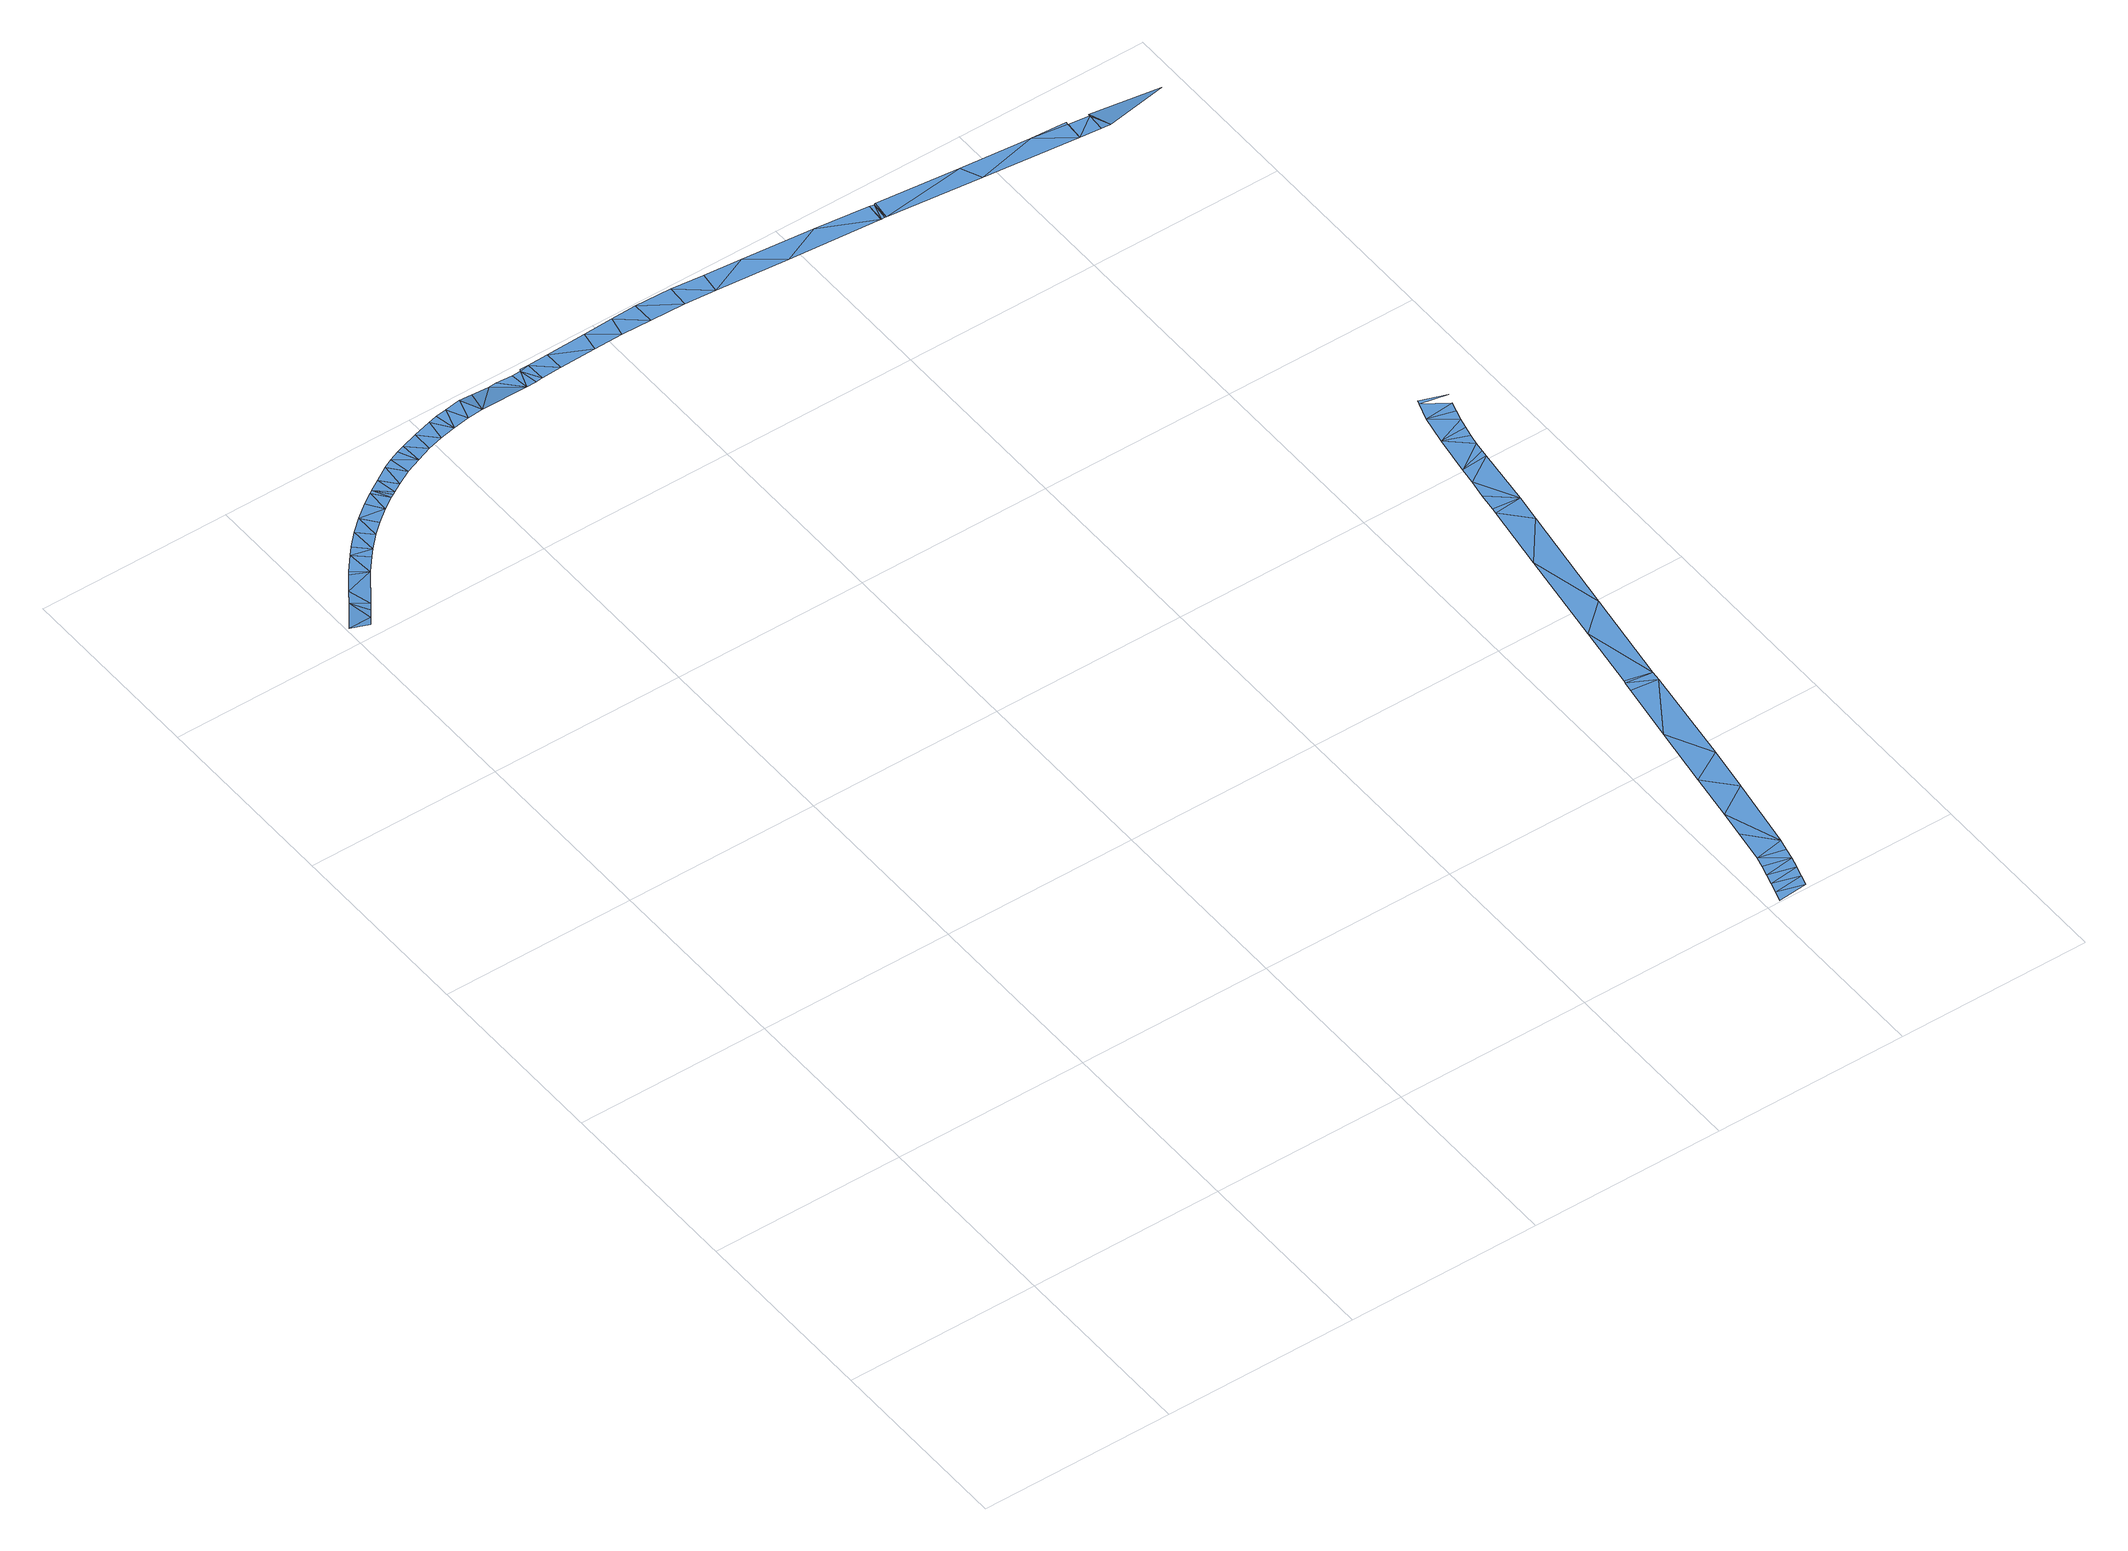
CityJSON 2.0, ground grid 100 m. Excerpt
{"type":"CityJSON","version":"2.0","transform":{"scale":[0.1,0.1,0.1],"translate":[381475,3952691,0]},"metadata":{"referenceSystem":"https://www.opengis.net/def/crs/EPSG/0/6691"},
"CityObjects":{
"waterbody1":{"type":"WaterBody","attributes":{"name":"妙正寺川","class":"1030"},"geometry":[{"type":"MultiSurface","lod":"1","boundaries":[[[0,1,2]],[[1,3,2]],[[3,4,2]],[[3,5,4]],[[5,6,4]],[[6,7,4]],[[6,8,7]],[[8,9,7]],[[8,10,9]],[[8,11,10]],[[8,12,11]],[[13,14,11]],[[12,13,11]],[[13,15,14]],[[13,16,15]],[[16,17,15]],[[16,18,17]],[[18,19,17]],[[19,20,17]],[[19,21,20]],[[19,22,21]],[[22,23,21]],[[22,24,23]],[[24,25,23]],[[25,26,23]],[[25,27,26]],[[27,28,26]],[[27,29,28]],[[29,30,28]],[[29,31,30]],[[31,32,30]],[[31,33,32]],[[31,34,33]],[[34,35,33]],[[34,36,35]],[[36,37,35]],[[36,38,37]],[[38,39,37]],[[38,40,39]],[[38,41,40]],[[41,42,40]],[[41,43,42]],[[43,44,42]],[[43,45,44]],[[43,46,45]],[[46,47,45]],[[46,48,47]],[[46,49,48]],[[46,50,49]],[[50,51,49]],[[52,53,49]],[[51,52,49]],[[51,54,52]],[[54,55,52]],[[54,56,55]],[[56,57,55]],[[56,58,57]],[[58,59,57]],[[58,60,59]],[[60,61,59]],[[60,62,61]],[[62,63,61]],[[62,64,63]],[[64,65,63]],[[64,66,65]],[[64,67,66]],[[67,68,66]],[[67,69,68]],[[69,70,68]],[[69,71,70]],[[71,72,70]],[[71,73,72]],[[73,74,72]],[[74,75,72]],[[74,76,75]],[[74,77,76]],[[77,78,76]],[[77,79,78]],[[79,80,78]],[[80,81,78]],[[82,80,79]],[[79,83,82]],[[79,84,83]],[[84,85,83]],[[85,86,83]],[[85,87,86]]]}]},
"waterbody2":{"type":"WaterBody","attributes":{"name":"神田川","class":"1030"},"geometry":[{"type":"MultiSurface","lod":"1","boundaries":[[[88,89,90]],[[91,92,89]],[[88,91,89]],[[93,94,92]],[[91,93,92]],[[95,96,94]],[[95,97,96]],[[93,95,94]],[[95,98,97]],[[99,100,97]],[[98,99,97]],[[99,101,100]],[[99,102,101]],[[102,103,101]],[[102,104,103]],[[104,105,103]],[[104,106,105]],[[106,107,105]],[[106,108,107]],[[109,110,108]],[[106,109,108]],[[109,111,110]],[[109,112,111]],[[112,113,111]],[[112,114,113]],[[114,115,113]],[[116,117,115]],[[116,118,117]],[[114,116,115]],[[116,119,118]],[[120,121,119]],[[116,120,119]],[[122,123,121]],[[120,124,121]],[[124,122,121]],[[122,125,123]],[[126,127,123]],[[125,128,123]],[[128,126,123]],[[129,130,127]],[[126,131,127]],[[131,129,127]],[[132,133,130]]]}]}
},
"vertices":[
[100,5060,9],[124,5094,11],[8,5096,9],[126,5096,11],[97,5218,16],[153,5132,13],[175,5162,16],[136,5272,24],[277,5305,36],[189,5347,36],[201,5363,36],[267,5442,35],[339,5380,35],[372,5417,34],[303,5483,35],[368,5548,34],[437,5482,33],[438,5609,33],[498,5535,32],[567,5588,31],[511,5665,33],[571,5706,32],[631,5631,31],[588,5717,32],[649,5642,30],[665,5652,30],[646,5753,32],[712,5680,30],[721,5798,31],[789,5719,29],[769,5822,31],[869,5753,28],[824,5844,30],[865,5859,30],[950,5782,27],[949,5886,29],[1033,5806,26],[1044,5913,29],[1117,5824,25],[1092,5925,29],[1151,5936,28],[1202,5838,24],[1234,5949,28],[1283,5845,24],[1307,5955,13],[1404,5960,0],[1540,5861,0],[1446,5962,0],[1529,5956,0],[1574,5959,0],[1592,5864,0],[1628,5867,0],[1625,5968,0],[1582,5969,0],[1732,5872,0],[1731,5971,0],[1922,5877,0],[1938,5979,0],[2070,5880,2],[2094,5985,1],[2225,5876,0],[2226,5991,0],[2406,5869,3],[2413,5981,3],[2568,5858,0],[2580,5965,0],[2772,5947,2],[2940,5822,3],[3140,5910,5],[3412,5782,8],[3419,5877,8],[3414,5781,8],[3442,5872,8],[3432,5780,8],[3440,5779,8],[3451,5876,8],[3878,5832,12],[3925,5725,13],[4239,5794,15],[4414,5671,17],[4421,5769,17],[4422,5782,17],[4423,5766,17],[4530,5754,18],[4523,5659,18],[4572,5653,21],[4531,5763,18],[4901,5725,0],
[4223,18,1],[4089,60,1],[4072,6,1],[4240,75,1],[4106,115,1],[4256,132,1],[4121,169,1],[4271,190,1],[4136,224,1],[4149,279,1],[4285,248,1],[4298,307,1],[4175,446,1],[4197,585,1],[4358,687,1],[4231,827,1],[4394,921,1],[4277,1146,2],[4462,1437,2],[4323,1456,2],[4332,1507,2],[4469,1488,2],[4334,1519,2],[4382,1852,2],[4540,1988,2],[4454,2351,2],[4625,2570,2],[4503,2703,2],[4646,2713,2],[4507,2731,2],[4518,2824,2],[4534,2920,2],[4682,3016,2],[4547,3005,2],[4693,3105,2],[4577,3208,2],[4686,3050,2],[4703,3159,2],[4727,3267,2],[4607,3359,2],[4714,3213,2],[4758,3372,2],[4638,3453,2],[4742,3320,2],[4776,3424,2],[4644,3472,2]
]}
